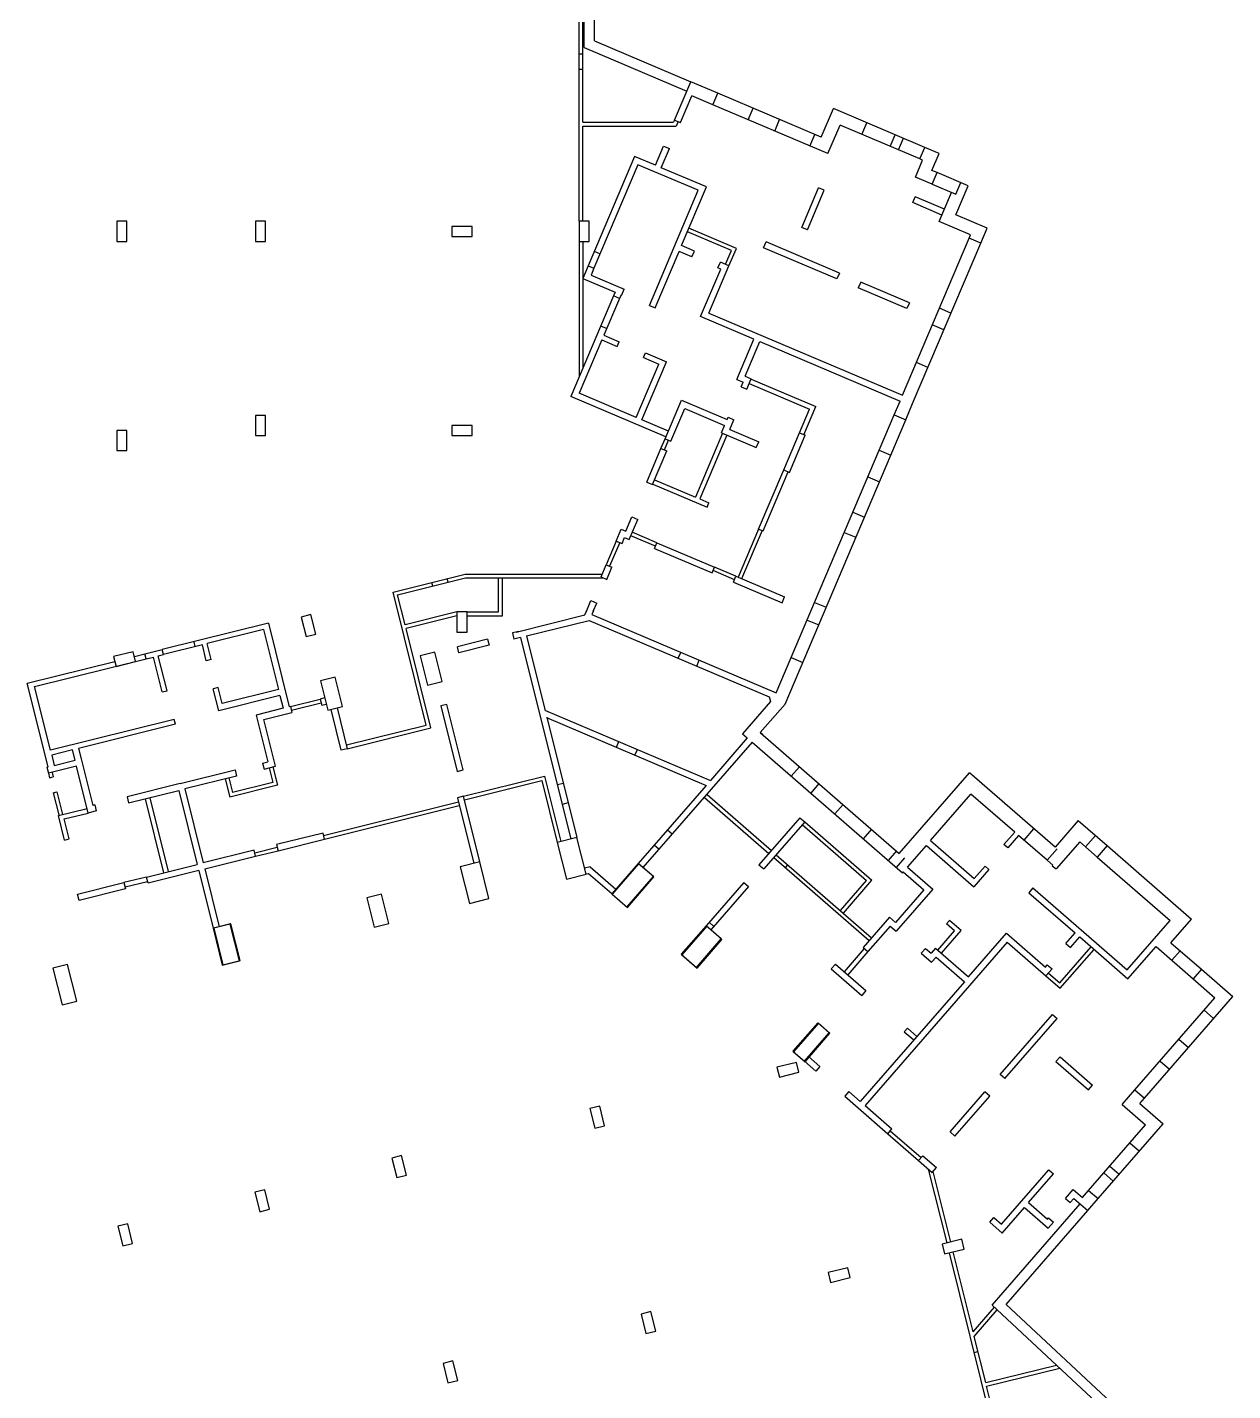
# Model space of a CAD drawing. Header units: metres. Extents: x -681087 to 1033303, y 74272 to 2630761.
# Drawn here: x 245989 to 293824, y 2525471 to 2579578 of the extents above; entities that cross this region are included whole.
import ezdxf

# ---------------------------------------------------------------- set-up
doc = ezdxf.new("R2010")
doc.units = ezdxf.units.M
for name, color, linetype in [('SKELETON_CLEAN', 7, 'Continuous'), ('SKELETON_ISOLATED', 1, 'Continuous'), ('SKELETON_ORIGINAL', 8, 'Continuous')]:
    doc.layers.add(name, color=color, linetype=linetype)

msp = doc.modelspace()

# ---------------------------------------------------------------- linework, layer by layer
at = {"layer": 'SKELETON_CLEAN'}
for p, q in [((268491, 2579041), (268491, 2580209)), ((267891, 2571878), (267891, 2579778)), ((268041, 2575807), (268041, 2579778)), ((268091, 2578776), (268091, 2579778)), ((268091, 2578776), (272166, 2577047)), ((268491, 2579041), (272322, 2577415)), ((271677, 2575896), (272322, 2577415)), ((273390, 2576962), (272322, 2577415)), ((271907, 2575798), (272357, 2576857)), ((273194, 2576501), (272357, 2576857)), ((273194, 2576501), (273390, 2576962)), ((277495, 2575219), (273390, 2576962)), ((277760, 2574563), (273194, 2576501)), ((277495, 2575219), (277976, 2576351)), ((281603, 2574812), (277976, 2576351)), ((268041, 2575807), (271639, 2575807)), ((268041, 2571878), (268041, 2575657)), ((268041, 2575657), (271739, 2575657)), ((271677, 2575896), (271639, 2575807)), ((271677, 2575896), (271907, 2575798)), ((271815, 2575838), (271739, 2575657)), ((277760, 2574563), (278241, 2575696)), ((281407, 2574352), (278241, 2575696)), ((270087, 2574453), (268246, 2570117)), ((270915, 2574101), (270087, 2574453)), ((270915, 2574101), (271240, 2574865)), ((271145, 2574003), (271470, 2574767)), ((271240, 2574865), (271470, 2574767)), ((281407, 2574352), (281603, 2574812)), ((282173, 2574570), (281603, 2574812)), ((281888, 2573898), (282173, 2574570)), ((270219, 2574125), (268477, 2570020)), ((272613, 2573109), (270219, 2574125)), ((272940, 2573242), (271145, 2574003)), ((281232, 2573633), (281518, 2574305)), ((281518, 2574305), (281407, 2574352)), ((282095, 2573810), (281888, 2573898)), ((281900, 2573349), (281232, 2573633)), ((281900, 2573349), (282095, 2573810)), ((281900, 2573349), (282839, 2572951)), ((283324, 2573288), (282095, 2573810)), ((282839, 2572951), (283034, 2573411)), ((270675, 2568543), (272613, 2573109)), ((271952, 2570913), (272940, 2573242)), ((276719, 2571638), (277387, 2573212)), ((276949, 2571540), (277617, 2573114)), ((277617, 2573114), (277387, 2573212)), ((281128, 2572618), (281225, 2572848)), ((282385, 2572356), (281225, 2572848)), ((282180, 2571873), (282668, 2573023)), ((282836, 2572137), (283324, 2573288)), ((282287, 2572126), (281128, 2572618)), ((249941, 2571878), (249541, 2571878)), ((249541, 2571878), (249541, 2571078)), ((249941, 2571078), (249941, 2571878)), ((255441, 2571878), (255041, 2571878)), ((255041, 2571878), (255041, 2571078)), ((255441, 2571078), (255441, 2571878)), ((263641, 2571678), (262841, 2571678)), ((262841, 2571678), (262841, 2571278)), ((263641, 2571278), (263641, 2571678)), ((268291, 2571878), (267891, 2571878)), ((267891, 2571878), (267891, 2571078)), ((268291, 2571078), (268291, 2571878)), ((283423, 2571345), (282180, 2571873)), ((284078, 2571610), (282836, 2572137)), ((262841, 2571278), (263641, 2571278)), ((273930, 2570725), (272186, 2571463)), ((274127, 2570804), (272244, 2571601)), ((276949, 2571540), (276719, 2571638)), ((280719, 2564975), (283364, 2571207)), ((283364, 2571207), (283423, 2571345)), ((283824, 2571012), (283364, 2571207)), ((283824, 2571012), (284078, 2571610)), ((249541, 2571078), (249941, 2571078)), ((255041, 2571078), (255441, 2571078)), ((267891, 2571078), (268291, 2571078)), ((267891, 2571078), (267891, 2565696)), ((270905, 2568446), (271854, 2570683)), ((272365, 2570466), (271854, 2570683)), ((272463, 2570696), (271952, 2570913)), ((272365, 2570466), (272463, 2570696)), ((273696, 2570172), (273930, 2570725)), ((273834, 2570114), (274127, 2570804)), ((275208, 2570829), (275306, 2571059)), ((278117, 2569594), (275208, 2570829)), ((278214, 2569824), (275306, 2571059)), ((281120, 2564642), (283824, 2571012)), ((268246, 2570117), (268032, 2569611)), ((268246, 2570117), (268477, 2570020)), ((273037, 2568236), (273834, 2570114)), ((273396, 2570028), (273494, 2570258)), ((273834, 2570114), (273494, 2570258)), ((268032, 2569611), (269320, 2569064)), ((268477, 2570020), (268359, 2569743)), ((268359, 2569743), (269676, 2569185)), ((272709, 2568103), (273506, 2569981)), ((273506, 2569981), (273396, 2570028)), ((278214, 2569824), (278117, 2569594)), ((269320, 2569064), (269258, 2568917)), ((269550, 2568966), (269488, 2568819)), ((269550, 2568966), (269578, 2568955)), ((269578, 2568955), (269676, 2569185)), ((279061, 2569465), (278964, 2569235)), ((280897, 2568414), (278964, 2569235)), ((280994, 2568644), (279061, 2569465)), ((269258, 2568917), (267562, 2564922)), ((269488, 2568819), (268867, 2567355)), ((269488, 2568819), (269258, 2568917)), ((270675, 2568543), (270905, 2568446)), ((280994, 2568644), (280897, 2568414)), ((272709, 2568103), (272788, 2568287)), ((274822, 2567207), (272709, 2568103)), ((273037, 2568236), (280719, 2564975)), ((268867, 2567355), (269470, 2567099)), ((268788, 2567171), (267890, 2565054)), ((268788, 2567171), (269391, 2566915)), ((269391, 2566915), (269470, 2567099)), ((274142, 2565605), (274822, 2567207)), ((274470, 2565737), (275052, 2567109)), ((275052, 2567109), (280621, 2564745)), ((270375, 2563999), (271352, 2566300)), ((270441, 2566470), (270519, 2566654)), ((270441, 2566470), (271044, 2566214)), ((270519, 2566654), (271352, 2566300)), ((270145, 2564097), (271044, 2566214)), ((274470, 2565737), (274718, 2565632)), ((274142, 2565605), (274391, 2565499)), ((274312, 2565315), (274391, 2565499)), ((274312, 2565315), (274543, 2565218)), ((274543, 2565218), (274718, 2565632)), ((274636, 2565439), (277030, 2564423)), ((274711, 2565613), (277279, 2564523)), ((271331, 2563322), (267562, 2564922)), ((270145, 2564097), (267890, 2565054)), ((271300, 2563248), (271949, 2564776)), ((271949, 2564776), (273758, 2564008)), ((280387, 2564193), (280621, 2564745)), ((280847, 2563997), (281120, 2564642)), ((255441, 2564178), (255041, 2564178)), ((255041, 2564178), (255041, 2563378)), ((255441, 2563378), (255441, 2564178)), ((271530, 2563150), (272081, 2564448)), ((272081, 2564448), (273660, 2563778)), ((273758, 2564008), (273797, 2564100)), ((273797, 2564100), (274027, 2564003)), ((275706, 2553165), (280387, 2564193)), ((276631, 2563484), (277030, 2564423)), ((276806, 2563410), (277279, 2564523)), ((280387, 2564193), (280847, 2563997)), ((249941, 2563578), (249541, 2563578)), ((249541, 2563578), (249541, 2562778)), ((249941, 2562778), (249941, 2563578)), ((263641, 2563778), (262841, 2563778)), ((262841, 2563778), (262841, 2563378)), ((263641, 2563378), (263641, 2563778)), ((271429, 2563552), (270375, 2563999)), ((273537, 2563488), (273660, 2563778)), ((273865, 2563621), (274027, 2564003)), ((273865, 2563621), (275015, 2563132)), ((276060, 2552721), (280847, 2563997)), ((255041, 2563378), (255441, 2563378)), ((262841, 2563378), (263641, 2563378)), ((271136, 2562861), (271300, 2563248)), ((271300, 2563248), (271530, 2563150)), ((273578, 2563471), (272502, 2560935)), ((273753, 2563396), (272677, 2560860)), ((273537, 2563488), (274918, 2562902)), ((274918, 2562902), (275015, 2563132)), ((276006, 2562011), (276631, 2563484)), ((276236, 2561913), (276861, 2563386)), ((276631, 2563484), (276861, 2563386)), ((249541, 2562778), (249941, 2562778)), ((270570, 2561527), (271136, 2562861)), ((270800, 2561429), (271366, 2562764)), ((271136, 2562861), (271366, 2562764)), ((275010, 2559664), (276006, 2562011)), ((275184, 2559589), (276181, 2561937)), ((276006, 2562011), (276236, 2561913)), ((270570, 2561527), (270800, 2561429)), ((270807, 2561447), (272966, 2560531)), ((270882, 2561622), (272502, 2560935)), ((272677, 2560860), (273040, 2560706)), ((272966, 2560531), (273040, 2560706)), ((269745, 2559584), (269983, 2560146)), ((269878, 2559257), (270214, 2560048)), ((269983, 2560146), (270214, 2560048)), ((269360, 2559188), (269561, 2559663)), ((269561, 2559663), (269745, 2559584)), ((269590, 2559091), (269693, 2559335)), ((269693, 2559335), (269878, 2559257)), ((270977, 2559121), (269997, 2559537)), ((275010, 2559664), (274199, 2557754)), ((275010, 2559664), (275184, 2559589)), ((269360, 2559188), (268961, 2558250)), ((269360, 2559188), (269590, 2559091)), ((270879, 2558891), (270977, 2559121)), ((270879, 2558891), (273162, 2557922)), ((270977, 2559121), (273260, 2558152)), ((268756, 2557766), (268961, 2558250)), ((268961, 2558250), (269191, 2558152)), ((268986, 2557669), (269191, 2558152)), ((273162, 2557922), (273260, 2558152)), ((274107, 2557793), (273260, 2558152)), ((260504, 2557164), (263366, 2557878)), ((260686, 2557055), (263385, 2557728)), ((263366, 2557878), (268803, 2557878)), ((263385, 2557728), (268847, 2557728)), ((264691, 2556378), (264691, 2557728)), ((264841, 2556228), (264841, 2557728)), ((268756, 2557766), (268986, 2557669)), ((274009, 2557563), (274107, 2557793)), ((274107, 2557793), (276040, 2556972)), ((261821, 2551886), (260504, 2557164)), ((274009, 2557563), (275942, 2556742)), ((260983, 2555865), (260686, 2557055)), ((268162, 2556367), (268358, 2556827)), ((268358, 2556827), (268588, 2556730)), ((268451, 2556407), (268588, 2556730)), ((275942, 2556742), (276040, 2556972)), ((257244, 2556269), (256856, 2556172)), ((256856, 2556172), (257050, 2555396)), ((257438, 2555492), (257244, 2556269)), ((263041, 2556378), (260983, 2555865)), ((263041, 2556223), (261019, 2555719)), ((263441, 2556378), (263041, 2556378)), ((263041, 2556378), (263041, 2555578)), ((263441, 2555578), (263441, 2556378)), ((263441, 2556378), (264691, 2556378)), ((263441, 2556228), (264841, 2556228)), ((265393, 2555580), (268116, 2556259)), ((265803, 2555424), (268286, 2556043)), ((268116, 2556259), (268205, 2556468)), ((268286, 2556043), (275435, 2553008)), ((268455, 2556417), (268392, 2556269)), ((268392, 2556269), (275706, 2553165)), ((255556, 2555930), (251345, 2554880)), ((255362, 2555676), (253130, 2555119)), ((255362, 2555676), (255954, 2553298)), ((255556, 2555930), (256383, 2552612)), ((257050, 2555396), (257438, 2555492)), ((262002, 2551776), (261019, 2555719)), ((263041, 2555578), (263441, 2555578)), ((265500, 2555606), (265243, 2555542)), ((265243, 2555542), (265303, 2555300)), ((252936, 2555071), (251393, 2554686)), ((253094, 2554435), (252936, 2555071)), ((253289, 2554484), (253130, 2555119)), ((264253, 2555295), (263059, 2554998)), ((263120, 2554755), (263059, 2554998)), ((264313, 2555053), (263120, 2554755)), ((264253, 2555295), (264313, 2555053)), ((265560, 2555364), (265303, 2555300)), ((265560, 2555364), (267556, 2547359)), ((265803, 2555424), (266545, 2552447)), ((245989, 2553545), (249462, 2554411)), ((246280, 2553411), (250704, 2554514)), ((250190, 2554799), (249414, 2554605)), ((249414, 2554605), (249511, 2554217)), ((249511, 2554217), (250287, 2554410)), ((250287, 2554410), (250190, 2554799)), ((250239, 2554605), (250656, 2554709)), ((250656, 2554709), (251345, 2554880)), ((250704, 2554514), (250656, 2554709)), ((250704, 2554514), (250995, 2554587)), ((251341, 2553200), (250995, 2554587)), ((251189, 2554635), (251393, 2554686)), ((251535, 2553248), (251189, 2554635)), ((251393, 2554686), (251345, 2554880)), ((253289, 2554484), (253094, 2554435)), ((262167, 2554775), (261585, 2554630)), ((261585, 2554630), (261875, 2553466)), ((262457, 2553611), (262167, 2554775)), ((246816, 2550226), (245989, 2553545)), ((246909, 2550889), (246280, 2553411)), ((253564, 2553378), (253370, 2553329)), ((253589, 2552451), (253370, 2553329)), ((253723, 2552742), (253564, 2553378)), ((255954, 2553298), (253723, 2552742)), ((258203, 2553787), (257621, 2553642)), ((257621, 2553642), (257911, 2552477)), ((258493, 2552623), (258203, 2553787)), ((261875, 2553466), (262457, 2553611)), ((251341, 2553200), (251535, 2553248)), ((256015, 2553056), (253589, 2552451)), ((256015, 2553056), (256141, 2552551)), ((256432, 2552624), (257616, 2552919)), ((257790, 2552963), (257616, 2552919)), ((257616, 2552919), (257676, 2552677)), ((275482, 2552818), (274371, 2551540)), ((275435, 2553008), (275482, 2552818)), ((256141, 2552551), (255073, 2552285)), ((255073, 2552285), (255536, 2550432)), ((255376, 2552103), (256492, 2552381)), ((256432, 2552624), (256383, 2552612)), ((256432, 2552624), (256492, 2552381)), ((257676, 2552677), (257851, 2552720)), ((257911, 2552477), (258493, 2552623)), ((258446, 2550890), (258042, 2552510)), ((258285, 2552571), (258689, 2550950)), ((262641, 2552709), (262398, 2552648)), ((262398, 2552648), (263047, 2550048)), ((263289, 2550108), (262641, 2552709)), ((266555, 2552470), (273097, 2549693)), ((266606, 2552204), (267799, 2547419)), ((276060, 2552721), (275076, 2551589)), ((251818, 2552113), (246909, 2550889)), ((251867, 2551919), (248025, 2550961)), ((251867, 2551919), (251818, 2552113)), ((255839, 2550250), (255376, 2552103)), ((258653, 2551096), (261821, 2551886)), ((258689, 2550950), (262002, 2551776)), ((266596, 2552181), (272925, 2549495)), ((274748, 2551212), (270422, 2546234)), ((274560, 2551376), (273097, 2549693)), ((274371, 2551540), (274560, 2551376)), ((274748, 2551212), (280718, 2546022)), ((275175, 2551504), (275076, 2551589)), ((275091, 2551576), (280593, 2546793)), ((247782, 2550900), (246957, 2550694)), ((246957, 2550694), (247059, 2550287)), ((247884, 2550493), (247782, 2550900)), ((248025, 2550961), (248126, 2550553)), ((258689, 2550950), (258446, 2550890)), ((246768, 2550214), (246816, 2550226)), ((246768, 2550214), (246828, 2549972)), ((247944, 2550250), (246828, 2549972)), ((247059, 2550287), (247884, 2550493)), ((248406, 2548397), (247944, 2550250)), ((248126, 2550553), (248588, 2548700)), ((252062, 2549566), (254235, 2550108)), ((254235, 2550108), (254296, 2549865)), ((255322, 2550379), (255536, 2550432)), ((255322, 2550379), (255383, 2550136)), ((255383, 2550136), (255839, 2550250)), ((255586, 2550187), (255731, 2549605)), ((255732, 2550223), (255913, 2549496)), ((263047, 2550048), (263289, 2550108)), ((246828, 2549972), (246872, 2549797)), ((246872, 2549797), (247017, 2549833)), ((246974, 2550008), (247017, 2549833)), ((252062, 2549566), (249947, 2549039)), ((254296, 2549865), (252244, 2549354)), ((253840, 2549752), (254021, 2549024)), ((253985, 2549788), (254130, 2549206)), ((255913, 2549496), (254021, 2549024)), ((255731, 2549605), (254130, 2549206)), ((263298, 2549059), (266520, 2549862)), ((263334, 2548914), (266410, 2549681)), ((266410, 2549681), (267022, 2547226)), ((266520, 2549862), (267168, 2547262)), ((272925, 2549495), (270233, 2546398)), ((280593, 2546793), (283378, 2549997)), ((286774, 2547045), (283378, 2549997)), ((247022, 2549196), (247167, 2549232)), ((247022, 2549196), (247239, 2548322)), ((247167, 2549232), (247390, 2548339)), ((249947, 2549039), (250007, 2548796)), ((250007, 2548796), (252001, 2549293)), ((252001, 2549293), (252733, 2546358)), ((252244, 2549354), (252975, 2546418)), ((263298, 2549059), (263056, 2548999)), ((263056, 2548999), (263704, 2546398)), ((263947, 2546459), (263298, 2549059)), ((281830, 2547302), (283437, 2549151)), ((285173, 2547642), (283437, 2549151)), ((247225, 2548298), (248360, 2548581)), ((248726, 2548477), (248406, 2548397)), ((248666, 2548719), (248588, 2548700)), ((248666, 2548719), (248726, 2548477)), ((257785, 2547360), (263132, 2548693)), ((247468, 2547323), (247225, 2548298)), ((247455, 2548160), (248406, 2548397)), ((247652, 2547369), (247455, 2548160)), ((276652, 2548212), (275025, 2546340)), ((276841, 2548048), (275214, 2546176)), ((276652, 2548212), (276841, 2548048)), ((276743, 2547935), (279297, 2545714)), ((276841, 2548048), (279509, 2545729)), ((287693, 2548101), (286774, 2547045)), ((287693, 2548101), (288840, 2547104)), ((247468, 2547323), (247652, 2547369)), ((257725, 2547603), (255881, 2547143)), ((255942, 2546900), (257785, 2547360)), ((257785, 2547360), (257725, 2547603)), ((267799, 2547419), (267022, 2547226)), ((268161, 2545964), (267799, 2547419)), ((285173, 2547642), (284744, 2547147)), ((285324, 2547510), (284895, 2547016)), ((286464, 2546520), (285324, 2547510)), ((254989, 2546920), (252975, 2546418)), ((255049, 2546678), (254989, 2546920)), ((255049, 2546678), (255942, 2546900)), ((255881, 2547143), (255942, 2546900)), ((267022, 2547226), (267385, 2545770)), ((280915, 2546249), (281666, 2547113)), ((281666, 2547113), (283553, 2545473)), ((281830, 2547302), (283566, 2545793)), ((284895, 2547016), (284744, 2547147)), ((286464, 2546520), (286857, 2546973)), ((287752, 2547255), (286814, 2546176)), ((287752, 2547255), (288446, 2546651)), ((288840, 2547104), (288446, 2546651)), ((288840, 2547104), (292191, 2544191)), ((250719, 2545856), (252733, 2546358)), ((253036, 2546176), (255049, 2546678)), ((263947, 2546459), (263170, 2546265)), ((263170, 2546265), (263533, 2544810)), ((264309, 2545003), (263947, 2546459)), ((268330, 2546264), (268101, 2546206)), ((268330, 2546264), (269347, 2545380)), ((270233, 2546398), (269183, 2545191)), ((270248, 2546385), (269198, 2545178)), ((270837, 2545874), (270233, 2546398)), ((270852, 2545860), (270248, 2546385)), ((275025, 2546340), (275214, 2546176)), ((280915, 2546249), (281919, 2545376)), ((283996, 2546287), (283566, 2545793)), ((284147, 2546156), (283996, 2546287)), ((286683, 2546330), (286464, 2546520)), ((286683, 2546330), (286663, 2546307)), ((286663, 2546307), (286814, 2546176)), ((288446, 2546651), (291345, 2544132)), ((250719, 2545856), (249827, 2545633)), ((250780, 2545613), (250719, 2545856)), ((252793, 2546115), (250780, 2545613)), ((252793, 2546115), (253365, 2543821)), ((253036, 2546176), (253608, 2543881)), ((267385, 2545770), (268161, 2545964)), ((268265, 2545989), (268161, 2545964)), ((269183, 2545191), (268265, 2545989)), ((269787, 2544666), (270837, 2545874)), ((269802, 2544653), (270852, 2545860)), ((278261, 2544522), (279297, 2545714)), ((278374, 2544423), (279509, 2545729)), ((280718, 2546022), (280751, 2546060)), ((280751, 2546060), (281566, 2545351)), ((284147, 2546156), (283553, 2545473)), ((247983, 2545174), (249827, 2545633)), ((248044, 2544931), (247983, 2545174)), ((249887, 2545391), (248044, 2544931)), ((249827, 2545633), (249887, 2545391)), ((260041, 2545176), (259459, 2545031)), ((260331, 2544011), (260041, 2545176)), ((269183, 2545191), (269787, 2544666)), ((269198, 2545178), (269802, 2544653)), ((274422, 2545646), (272926, 2543925)), ((274610, 2545482), (273115, 2543761)), ((274422, 2545646), (274610, 2545482)), ((281566, 2545351), (280441, 2544057)), ((281919, 2545376), (280466, 2543704)), ((285895, 2545424), (285731, 2545235)), ((285731, 2545235), (287565, 2543641)), ((285895, 2545424), (289639, 2542170)), ((259459, 2545031), (259749, 2543866)), ((263533, 2544810), (264309, 2545003)), ((280203, 2544264), (279160, 2543064)), ((280441, 2544057), (280203, 2544264)), ((282590, 2544137), (282466, 2543993)), ((283051, 2543736), (282590, 2544137)), ((289639, 2542170), (291345, 2544132)), ((291371, 2543248), (292191, 2544191)), ((253365, 2543821), (253728, 2542365)), ((254057, 2543993), (253378, 2543824)), ((253390, 2543827), (253753, 2542371)), ((254420, 2542538), (254057, 2543993)), ((259749, 2543866), (260331, 2544011)), ((273530, 2543400), (272926, 2543925)), ((273556, 2543377), (272952, 2543902)), ((280228, 2543911), (279349, 2542900)), ((280228, 2543911), (280466, 2543704)), ((282120, 2542955), (282782, 2543718)), ((282263, 2542831), (283051, 2543736)), ((282782, 2543718), (282466, 2543993)), ((283342, 2541893), (284848, 2543625)), ((284848, 2543625), (286388, 2542286)), ((287201, 2543222), (287565, 2543641)), ((272546, 2542268), (273530, 2543400)), ((272572, 2542245), (273556, 2543377)), ((279160, 2543064), (279349, 2542900)), ((284873, 2543272), (279234, 2536785)), ((281626, 2543027), (281462, 2542838)), ((281626, 2543027), (281852, 2542830)), ((282029, 2543034), (281852, 2542830)), ((282029, 2543034), (283342, 2541893)), ((284873, 2543272), (286412, 2541934)), ((286964, 2541653), (288207, 2543083)), ((287201, 2543222), (287390, 2543058)), ((287390, 2543058), (287754, 2543477)), ((287754, 2543477), (289663, 2541817)), ((289663, 2541817), (290779, 2543100)), ((290779, 2543100), (292250, 2541821)), ((291371, 2543248), (292578, 2542198)), ((253728, 2542365), (254408, 2542535)), ((253753, 2542371), (254432, 2542541)), ((271942, 2542793), (272546, 2542268)), ((271968, 2542770), (272572, 2542245)), ((279349, 2542900), (278545, 2541975)), ((281462, 2542838), (281877, 2542478)), ((282054, 2542681), (281877, 2542478)), ((282054, 2542681), (283178, 2541704)), ((286978, 2541442), (288320, 2542985)), ((247587, 2542380), (247005, 2542235)), ((247005, 2542235), (247368, 2540779)), ((247950, 2540925), (247587, 2542380)), ((278058, 2542398), (277894, 2542210)), ((277894, 2542210), (279102, 2541160)), ((278058, 2542398), (279266, 2541349)), ((286388, 2542286), (286466, 2542377)), ((286412, 2541934), (286655, 2542213)), ((286412, 2541934), (286978, 2541442)), ((286466, 2542377), (286655, 2542213)), ((286511, 2542047), (286964, 2541653)), ((292578, 2542198), (292250, 2541821)), ((292578, 2542198), (293824, 2541116)), ((283178, 2541704), (279045, 2536949)), ((292250, 2541821), (293118, 2541066)), ((247368, 2540779), (247950, 2540925)), ((279266, 2541349), (279102, 2541160)), ((289940, 2537410), (293118, 2541066)), ((290317, 2537082), (293824, 2541116)), ((284595, 2538021), (286668, 2540406)), ((286668, 2540406), (286857, 2540242)), ((277809, 2539680), (277356, 2540074)), ((277835, 2539657), (277382, 2540051)), ((280915, 2539862), (280790, 2539719)), ((280915, 2539862), (281292, 2539534)), ((284784, 2537857), (286857, 2540242)), ((276825, 2538548), (277809, 2539680)), ((276851, 2538525), (277835, 2539657)), ((280790, 2539719), (281168, 2539391)), ((276372, 2538942), (276825, 2538548)), ((276398, 2538919), (276851, 2538525)), ((276989, 2538737), (277445, 2538340)), ((286806, 2538530), (286970, 2538719)), ((286970, 2538719), (288261, 2537597)), ((276515, 2538503), (275738, 2538309)), ((275738, 2538309), (275835, 2537921)), ((276611, 2538115), (276515, 2538503)), ((276825, 2538548), (277281, 2538151)), ((277445, 2538340), (277281, 2538151)), ((286806, 2538530), (288097, 2537409)), ((275835, 2537921), (276611, 2538115)), ((284784, 2537857), (284595, 2538021)), ((288097, 2537409), (288261, 2537597)), ((278592, 2537343), (278428, 2537154)), ((278428, 2537154), (278957, 2536695)), ((278592, 2537343), (279045, 2536949)), ((282614, 2535742), (283991, 2537327)), ((282802, 2535578), (284180, 2537163)), ((284180, 2537163), (283991, 2537327)), ((289431, 2536825), (289940, 2537410)), ((289940, 2537410), (290317, 2537082)), ((290137, 2536874), (290317, 2537082)), ((268704, 2536762), (268316, 2536665)), ((268316, 2536665), (268509, 2535889)), ((268897, 2535985), (268704, 2536762)), ((278957, 2536695), (280134, 2535671)), ((279234, 2536785), (280298, 2535860)), ((289431, 2536825), (290360, 2536018)), ((290137, 2536874), (291065, 2536067)), ((268509, 2535889), (268897, 2535985)), ((288103, 2533422), (290360, 2536018)), ((288480, 2533094), (291065, 2536067)), ((280134, 2535671), (280298, 2535860)), ((280134, 2535671), (281357, 2534609)), ((282802, 2535578), (282614, 2535742)), ((260844, 2534802), (260456, 2534705)), ((260456, 2534705), (260650, 2533929)), ((261038, 2534026), (260844, 2534802)), ((281357, 2534609), (281521, 2534797)), ((281357, 2534609), (281900, 2534136)), ((281521, 2534797), (282064, 2534325)), ((260650, 2533929), (261038, 2534026)), ((281900, 2534136), (282064, 2534325)), ((284645, 2532081), (286522, 2534240)), ((285720, 2532936), (286710, 2534076)), ((286522, 2534240), (286710, 2534076)), ((255411, 2533447), (255023, 2533351)), ((255023, 2533351), (255216, 2532574)), ((255604, 2532671), (255411, 2533447)), ((287186, 2533099), (287498, 2533457)), ((287498, 2533457), (287860, 2533142)), ((287860, 2533142), (288103, 2533422)), ((288103, 2533422), (288480, 2533094)), ((284277, 2528868), (287771, 2532888)), ((284670, 2531729), (285556, 2532747)), ((285556, 2532747), (286499, 2531927)), ((285720, 2532936), (286474, 2532280)), ((287186, 2533099), (287375, 2532935)), ((287375, 2532935), (287522, 2533105)), ((287522, 2533105), (288073, 2532626)), ((288073, 2532626), (288480, 2533094)), ((255216, 2532574), (255604, 2532671)), ((284179, 2532155), (284343, 2532344)), ((284343, 2532344), (284645, 2532081)), ((284832, 2528897), (288073, 2532626)), ((286474, 2532280), (286517, 2532329)), ((286517, 2532329), (286706, 2532165)), ((249977, 2532093), (249589, 2531996)), ((249589, 2531996), (249783, 2531220)), ((250171, 2531316), (249977, 2532093)), ((284179, 2532155), (284670, 2531729)), ((286499, 2531927), (286706, 2532165)), ((249783, 2531220), (250171, 2531316)), ((283068, 2531480), (282292, 2531286)), ((282292, 2531286), (282389, 2530898)), ((282389, 2530898), (283165, 2531092)), ((283165, 2531092), (283068, 2531480)), ((284518, 2523184), (282583, 2530947)), ((283520, 2527806), (282728, 2530983)), ((278547, 2530352), (277770, 2530159)), ((277770, 2530159), (277867, 2529771)), ((278643, 2529964), (278547, 2530352)), ((277867, 2529771), (278643, 2529964)), ((270736, 2528611), (270348, 2528514)), ((270348, 2528514), (270541, 2527738)), ((270929, 2527835), (270736, 2528611)), ((283520, 2527806), (284368, 2528782)), ((283564, 2527629), (284478, 2528680)), ((289902, 2523622), (284277, 2528868)), ((290175, 2523914), (284832, 2528897)), ((270541, 2527738), (270929, 2527835)), ((284022, 2525792), (283564, 2527629)), ((262877, 2526652), (262488, 2526555)), ((262488, 2526555), (262682, 2525779)), ((263070, 2525875), (262877, 2526652)), ((284022, 2525792), (286826, 2526491)), ((284058, 2525646), (286957, 2526369)), ((262682, 2525779), (263070, 2525875)), ((284664, 2523220), (284059, 2525646))]:
    msp.add_line(p, q, dxfattribs=at)
at = {"layer": 'SKELETON_ISOLATED'}
for p, q in [((267891, 2578529), (268041, 2578529)), ((267891, 2577909), (268041, 2577909)), ((274594, 2575908), (274789, 2576368)), ((275647, 2575460), (275843, 2575920)), ((279106, 2575328), (279301, 2575789)), ((277047, 2574866), (277242, 2575327)), ((280229, 2574852), (280424, 2575312)), ((280560, 2574711), (280756, 2575171)), ((268041, 2571078), (268041, 2566050)), ((268489, 2570688), (268719, 2570590)), ((282644, 2568232), (282184, 2568427)), ((268980, 2567622), (268750, 2567720)), ((282363, 2567569), (281903, 2567764)), ((281730, 2566078), (281270, 2566273)), ((271274, 2562803), (271438, 2563189)), ((279793, 2562794), (280253, 2562598)), ((279343, 2561735), (279804, 2561540)), ((278750, 2560336), (279210, 2560140)), ((270918, 2558983), (269938, 2559399)), ((275148, 2559605), (274337, 2557695)), ((278410, 2559535), (278870, 2559340)), ((269498, 2559130), (269099, 2558191)), ((262687, 2557554), (262651, 2557699)), ((274048, 2557655), (273201, 2558014)), ((262085, 2557404), (262049, 2557549)), ((277230, 2556755), (277690, 2556560)), ((276933, 2556055), (277393, 2555860)), ((252655, 2555001), (252606, 2555195)), ((271820, 2554543), (271918, 2554773)), ((272557, 2554230), (272654, 2554460)), ((276300, 2554564), (276760, 2554369)), ((256468, 2552478), (257652, 2552774)), ((269366, 2551006), (269464, 2551236)), ((270102, 2550693), (270200, 2550923)), ((276635, 2550234), (276307, 2549857)), ((267262, 2549573), (267020, 2549513)), ((277405, 2549565), (277077, 2549188)), ((250662, 2548959), (251394, 2546024)), ((250846, 2549005), (251578, 2546070)), ((272864, 2549014), (275419, 2546793)), ((272963, 2549127), (275517, 2546906)), ((257749, 2547506), (263096, 2548839)), ((267456, 2548797), (267213, 2548737)), ((278359, 2548735), (278031, 2548358)), ((271394, 2547734), (271583, 2547570)), ((279491, 2547751), (279163, 2547374)), ((285543, 2547320), (285937, 2547773)), ((288372, 2547511), (287979, 2547058)), ((255013, 2546823), (255906, 2547046)), ((270869, 2547131), (271058, 2546966)), ((280480, 2546892), (280152, 2546514)), ((275608, 2546629), (279396, 2543336)), ((275706, 2546742), (279495, 2543449)), ((276076, 2546222), (276174, 2546336)), ((280797, 2546616), (280469, 2546239)), ((250765, 2545672), (249873, 2545449)), ((272939, 2543914), (271955, 2542782)), ((273044, 2544061), (273233, 2543897)), ((279205, 2543024), (278402, 2542100)), ((291733, 2542933), (291405, 2542556)), ((292685, 2540568), (293063, 2540240)), ((277369, 2540063), (276385, 2538930)), ((291688, 2539421), (292066, 2539093)), ((290937, 2538557), (291314, 2538229)), ((280233, 2535785), (281455, 2534722)), ((289743, 2535309), (290120, 2534980)), ((288943, 2534388), (289320, 2534060)), ((282486, 2531335), (281756, 2534261)), ((282631, 2531371), (281932, 2534173)), ((288706, 2534116), (289084, 2533788)), ((283568, 2526991), (283714, 2527027))]:
    msp.add_line(p, q, dxfattribs=at)
at = {"layer": 'SKELETON_ORIGINAL'}
for p, q in [((268491, 2579041), (268491, 2580209)), ((267891, 2571878), (267891, 2579778)), ((268041, 2575807), (268041, 2579778)), ((268091, 2578776), (268091, 2579778)), ((268091, 2578776), (272166, 2577047)), ((268491, 2579041), (272322, 2577415)), ((267891, 2578529), (268041, 2578529)), ((267891, 2577909), (268041, 2577909)), ((271677, 2575896), (272322, 2577415)), ((273390, 2576962), (272322, 2577415)), ((271907, 2575798), (272357, 2576857)), ((273194, 2576501), (272357, 2576857)), ((273194, 2576501), (273390, 2576962)), ((277495, 2575219), (273390, 2576962)), ((277760, 2574563), (273194, 2576501)), ((274594, 2575908), (274789, 2576368)), ((277495, 2575219), (277976, 2576351)), ((281603, 2574812), (277976, 2576351)), ((268041, 2575807), (271639, 2575807)), ((268041, 2571878), (268041, 2575657)), ((268041, 2575657), (271739, 2575657)), ((271677, 2575896), (271639, 2575807)), ((271677, 2575896), (271907, 2575798)), ((271815, 2575838), (271739, 2575657)), ((275647, 2575460), (275843, 2575920)), ((277760, 2574563), (278241, 2575696)), ((281407, 2574352), (278241, 2575696)), ((279106, 2575328), (279301, 2575789)), ((277047, 2574866), (277242, 2575327)), ((280229, 2574852), (280424, 2575312)), ((280560, 2574711), (280756, 2575171)), ((270087, 2574453), (268246, 2570117)), ((270915, 2574101), (270087, 2574453)), ((270915, 2574101), (271240, 2574865)), ((271145, 2574003), (271470, 2574767)), ((271240, 2574865), (271470, 2574767)), ((281407, 2574352), (281603, 2574812)), ((282173, 2574570), (281603, 2574812)), ((281888, 2573898), (282173, 2574570)), ((270219, 2574125), (268477, 2570020)), ((272613, 2573109), (270219, 2574125)), ((272940, 2573242), (271145, 2574003)), ((281232, 2573633), (281518, 2574305)), ((281518, 2574305), (281407, 2574352)), ((282095, 2573810), (281888, 2573898)), ((281900, 2573349), (281232, 2573633)), ((281900, 2573349), (282095, 2573810)), ((281900, 2573349), (282839, 2572951)), ((283324, 2573288), (282095, 2573810)), ((282839, 2572951), (283034, 2573411)), ((270675, 2568543), (272613, 2573109)), ((271952, 2570913), (272940, 2573242)), ((276719, 2571638), (277387, 2573212)), ((276949, 2571540), (277617, 2573114)), ((277617, 2573114), (277387, 2573212)), ((281128, 2572618), (281225, 2572848)), ((282385, 2572356), (281225, 2572848)), ((282180, 2571873), (282668, 2573023)), ((282836, 2572137), (283324, 2573288)), ((282287, 2572126), (281128, 2572618)), ((249941, 2571878), (249541, 2571878)), ((249541, 2571878), (249541, 2571078)), ((249941, 2571078), (249941, 2571878)), ((255441, 2571878), (255041, 2571878)), ((255041, 2571878), (255041, 2571078)), ((255441, 2571078), (255441, 2571878)), ((263641, 2571678), (262841, 2571678)), ((262841, 2571678), (262841, 2571278)), ((263641, 2571278), (263641, 2571678)), ((268291, 2571878), (267891, 2571878)), ((267891, 2571878), (267891, 2571078)), ((268291, 2571078), (268291, 2571878)), ((283423, 2571345), (282180, 2571873)), ((284078, 2571610), (282836, 2572137)), ((262841, 2571278), (263641, 2571278)), ((273930, 2570725), (272186, 2571463)), ((274127, 2570804), (272244, 2571601)), ((276949, 2571540), (276719, 2571638)), ((280719, 2564975), (283364, 2571207)), ((283364, 2571207), (283423, 2571345)), ((283824, 2571012), (283364, 2571207)), ((283824, 2571012), (284078, 2571610)), ((249541, 2571078), (249941, 2571078)), ((255041, 2571078), (255441, 2571078)), ((267891, 2571078), (268291, 2571078)), ((267891, 2571078), (267891, 2565696)), ((268041, 2571078), (268041, 2566050)), ((268489, 2570688), (268719, 2570590)), ((270905, 2568446), (271854, 2570683)), ((272365, 2570466), (271854, 2570683)), ((272463, 2570696), (271952, 2570913)), ((272365, 2570466), (272463, 2570696)), ((273696, 2570172), (273930, 2570725)), ((273834, 2570114), (274127, 2570804)), ((275208, 2570829), (275306, 2571059)), ((278117, 2569594), (275208, 2570829)), ((278214, 2569824), (275306, 2571059)), ((281120, 2564642), (283824, 2571012)), ((268246, 2570117), (268032, 2569611)), ((268246, 2570117), (268477, 2570020)), ((273037, 2568236), (273834, 2570114)), ((273396, 2570028), (273494, 2570258)), ((273834, 2570114), (273494, 2570258)), ((268032, 2569611), (269320, 2569064)), ((268477, 2570020), (268359, 2569743)), ((268359, 2569743), (269676, 2569185)), ((272709, 2568103), (273506, 2569981)), ((273506, 2569981), (273396, 2570028)), ((278214, 2569824), (278117, 2569594)), ((269320, 2569064), (269258, 2568917)), ((269550, 2568966), (269488, 2568819)), ((269550, 2568966), (269578, 2568955)), ((269578, 2568955), (269676, 2569185)), ((279061, 2569465), (278964, 2569235)), ((280897, 2568414), (278964, 2569235)), ((280994, 2568644), (279061, 2569465)), ((269258, 2568917), (267562, 2564922)), ((269488, 2568819), (268867, 2567355)), ((269488, 2568819), (269258, 2568917)), ((270675, 2568543), (270905, 2568446)), ((280994, 2568644), (280897, 2568414)), ((282644, 2568232), (282184, 2568427)), ((272709, 2568103), (272788, 2568287)), ((274822, 2567207), (272709, 2568103)), ((273037, 2568236), (280719, 2564975)), ((268980, 2567622), (268750, 2567720)), ((268867, 2567355), (269470, 2567099)), ((282363, 2567569), (281903, 2567764)), ((268788, 2567171), (267890, 2565054)), ((268788, 2567171), (269391, 2566915)), ((269391, 2566915), (269470, 2567099)), ((274142, 2565605), (274822, 2567207)), ((274470, 2565737), (275052, 2567109)), ((275052, 2567109), (280621, 2564745)), ((270375, 2563999), (271352, 2566300)), ((270441, 2566470), (270519, 2566654)), ((270441, 2566470), (271044, 2566214)), ((270519, 2566654), (271352, 2566300)), ((281730, 2566078), (281270, 2566273)), ((270145, 2564097), (271044, 2566214)), ((274470, 2565737), (274718, 2565632)), ((274142, 2565605), (274391, 2565499)), ((274312, 2565315), (274391, 2565499)), ((274312, 2565315), (274543, 2565218)), ((274543, 2565218), (274718, 2565632)), ((274636, 2565439), (277030, 2564423)), ((274711, 2565613), (277279, 2564523)), ((271331, 2563322), (267562, 2564922)), ((270145, 2564097), (267890, 2565054)), ((271300, 2563248), (271949, 2564776)), ((271949, 2564776), (273758, 2564008)), ((280387, 2564193), (280621, 2564745)), ((280847, 2563997), (281120, 2564642)), ((255441, 2564178), (255041, 2564178)), ((255041, 2564178), (255041, 2563378)), ((255441, 2563378), (255441, 2564178)), ((271530, 2563150), (272081, 2564448)), ((272081, 2564448), (273660, 2563778)), ((273758, 2564008), (273797, 2564100)), ((273797, 2564100), (274027, 2564003)), ((275706, 2553165), (280387, 2564193)), ((276631, 2563484), (277030, 2564423)), ((276806, 2563410), (277279, 2564523)), ((280387, 2564193), (280847, 2563997)), ((249941, 2563578), (249541, 2563578)), ((249541, 2563578), (249541, 2562778)), ((249941, 2562778), (249941, 2563578)), ((263641, 2563778), (262841, 2563778)), ((262841, 2563778), (262841, 2563378)), ((263641, 2563378), (263641, 2563778)), ((271429, 2563552), (270375, 2563999)), ((273537, 2563488), (273660, 2563778)), ((273865, 2563621), (274027, 2564003)), ((273865, 2563621), (275015, 2563132)), ((276060, 2552721), (280847, 2563997)), ((255041, 2563378), (255441, 2563378)), ((262841, 2563378), (263641, 2563378)), ((271136, 2562861), (271300, 2563248)), ((271274, 2562803), (271438, 2563189)), ((271300, 2563248), (271530, 2563150)), ((273578, 2563471), (272502, 2560935)), ((273753, 2563396), (272677, 2560860)), ((273537, 2563488), (274918, 2562902)), ((274918, 2562902), (275015, 2563132)), ((276006, 2562011), (276631, 2563484)), ((276236, 2561913), (276861, 2563386)), ((276631, 2563484), (276861, 2563386)), ((249541, 2562778), (249941, 2562778)), ((270570, 2561527), (271136, 2562861)), ((270800, 2561429), (271366, 2562764)), ((271136, 2562861), (271366, 2562764)), ((279793, 2562794), (280253, 2562598)), ((275010, 2559664), (276006, 2562011)), ((275184, 2559589), (276181, 2561937)), ((276006, 2562011), (276236, 2561913)), ((270570, 2561527), (270800, 2561429)), ((270807, 2561447), (272966, 2560531)), ((270882, 2561622), (272502, 2560935)), ((270882, 2561622), (272502, 2560935)), ((279343, 2561735), (279804, 2561540)), ((272677, 2560860), (273040, 2560706)), ((272966, 2560531), (273040, 2560706)), ((278750, 2560336), (279210, 2560140)), ((269745, 2559584), (269983, 2560146)), ((269878, 2559257), (270214, 2560048)), ((269983, 2560146), (270214, 2560048)), ((269360, 2559188), (269561, 2559663)), ((269561, 2559663), (269745, 2559584)), ((269590, 2559091), (269693, 2559335)), ((269693, 2559335), (269878, 2559257)), ((270918, 2558983), (269938, 2559399)), ((270977, 2559121), (269997, 2559537)), ((275010, 2559664), (274199, 2557754)), ((275148, 2559605), (274337, 2557695)), ((275010, 2559664), (275184, 2559589)), ((278410, 2559535), (278870, 2559340)), ((269360, 2559188), (268961, 2558250)), ((269498, 2559130), (269099, 2558191)), ((269360, 2559188), (269590, 2559091)), ((270879, 2558891), (270977, 2559121)), ((270879, 2558891), (273162, 2557922)), ((270977, 2559121), (273260, 2558152)), ((268756, 2557766), (268961, 2558250)), ((268961, 2558250), (269191, 2558152)), ((268986, 2557669), (269191, 2558152)), ((273162, 2557922), (273260, 2558152)), ((274107, 2557793), (273260, 2558152)), ((260504, 2557164), (263366, 2557878)), ((260686, 2557055), (263385, 2557728)), ((262687, 2557554), (262651, 2557699)), ((263366, 2557878), (268803, 2557878)), ((263385, 2557728), (268847, 2557728)), ((264691, 2556378), (264691, 2557728)), ((264841, 2556228), (264841, 2557728)), ((268756, 2557766), (268986, 2557669)), ((274048, 2557655), (273201, 2558014)), ((274009, 2557563), (274107, 2557793)), ((274107, 2557793), (276040, 2556972)), ((261821, 2551886), (260504, 2557164)), ((262085, 2557404), (262049, 2557549)), ((274009, 2557563), (275942, 2556742)), ((260983, 2555865), (260686, 2557055)), ((268162, 2556367), (268358, 2556827)), ((268358, 2556827), (268588, 2556730)), ((268451, 2556407), (268588, 2556730)), ((275942, 2556742), (276040, 2556972)), ((277230, 2556755), (277690, 2556560)), ((257244, 2556269), (256856, 2556172)), ((256856, 2556172), (257050, 2555396)), ((257438, 2555492), (257244, 2556269)), ((263041, 2556378), (260983, 2555865)), ((263041, 2556223), (261019, 2555719)), ((263441, 2556378), (263041, 2556378)), ((263041, 2556378), (263041, 2555578)), ((263441, 2555578), (263441, 2556378)), ((263441, 2556378), (264691, 2556378)), ((263441, 2556228), (264841, 2556228)), ((265393, 2555580), (268116, 2556259)), ((265803, 2555424), (268286, 2556043)), ((268116, 2556259), (268205, 2556468)), ((268286, 2556043), (275435, 2553008)), ((268455, 2556417), (268392, 2556269)), ((268392, 2556269), (275706, 2553165)), ((276933, 2556055), (277393, 2555860)), ((255556, 2555930), (251345, 2554880)), ((255362, 2555676), (253130, 2555119)), ((255362, 2555676), (255954, 2553298)), ((255556, 2555930), (256383, 2552612)), ((257050, 2555396), (257438, 2555492)), ((262002, 2551776), (261019, 2555719)), ((263041, 2555578), (263441, 2555578)), ((265500, 2555606), (265243, 2555542)), ((265243, 2555542), (265303, 2555300)), ((252936, 2555071), (251393, 2554686)), ((252655, 2555001), (252606, 2555195)), ((253094, 2554435), (252936, 2555071)), ((253289, 2554484), (253130, 2555119)), ((264253, 2555295), (263059, 2554998)), ((263120, 2554755), (263059, 2554998)), ((264313, 2555053), (263120, 2554755)), ((264253, 2555295), (264313, 2555053)), ((265560, 2555364), (265303, 2555300)), ((265560, 2555364), (267556, 2547359)), ((265803, 2555424), (266545, 2552447)), ((245989, 2553545), (249462, 2554411)), ((246280, 2553411), (250704, 2554514)), ((250190, 2554799), (249414, 2554605)), ((249414, 2554605), (249511, 2554217)), ((249511, 2554217), (250287, 2554410)), ((250287, 2554410), (250190, 2554799)), ((250239, 2554605), (250656, 2554709)), ((250656, 2554709), (251345, 2554880)), ((250704, 2554514), (250656, 2554709)), ((250704, 2554514), (250995, 2554587)), ((251341, 2553200), (250995, 2554587)), ((251189, 2554635), (251393, 2554686)), ((251535, 2553248), (251189, 2554635)), ((251393, 2554686), (251345, 2554880)), ((253289, 2554484), (253094, 2554435)), ((262167, 2554775), (261585, 2554630)), ((262167, 2554775), (261585, 2554630)), ((261585, 2554630), (261875, 2553466)), ((261585, 2554630), (261875, 2553466)), ((262457, 2553611), (262167, 2554775)), ((262457, 2553611), (262167, 2554775)), ((271820, 2554543), (271918, 2554773)), ((272557, 2554230), (272654, 2554460)), ((276300, 2554564), (276760, 2554369)), ((246816, 2550226), (245989, 2553545)), ((246909, 2550889), (246280, 2553411)), ((253564, 2553378), (253370, 2553329)), ((253589, 2552451), (253370, 2553329)), ((253723, 2552742), (253564, 2553378)), ((255954, 2553298), (253723, 2552742)), ((258203, 2553787), (257621, 2553642)), ((258203, 2553787), (257621, 2553642)), ((257621, 2553642), (257911, 2552477)), ((257621, 2553642), (257911, 2552477)), ((258493, 2552623), (258203, 2553787)), ((258493, 2552623), (258203, 2553787)), ((261875, 2553466), (262457, 2553611)), ((261875, 2553466), (262457, 2553611)), ((251341, 2553200), (251535, 2553248)), ((256015, 2553056), (253589, 2552451)), ((256015, 2553056), (256141, 2552551)), ((256432, 2552624), (257616, 2552919)), ((256468, 2552478), (257652, 2552774)), ((257790, 2552963), (257616, 2552919)), ((257616, 2552919), (257676, 2552677)), ((275482, 2552818), (274371, 2551540)), ((275435, 2553008), (275482, 2552818)), ((256141, 2552551), (255073, 2552285)), ((255073, 2552285), (255536, 2550432)), ((255376, 2552103), (256492, 2552381)), ((256432, 2552624), (256383, 2552612)), ((256432, 2552624), (256492, 2552381)), ((257676, 2552677), (257851, 2552720)), ((257911, 2552477), (258493, 2552623)), ((257911, 2552477), (258493, 2552623)), ((258446, 2550890), (258042, 2552510)), ((258285, 2552571), (258689, 2550950)), ((262641, 2552709), (262398, 2552648)), ((262398, 2552648), (263047, 2550048)), ((263289, 2550108), (262641, 2552709)), ((266555, 2552470), (273097, 2549693)), ((266606, 2552204), (267799, 2547419)), ((276060, 2552721), (275076, 2551589)), ((251818, 2552113), (246909, 2550889)), ((251867, 2551919), (248025, 2550961)), ((251867, 2551919), (251818, 2552113)), ((255839, 2550250), (255376, 2552103)), ((258653, 2551096), (261821, 2551886)), ((258689, 2550950), (262002, 2551776)), ((266596, 2552181), (272925, 2549495)), ((269366, 2551006), (269464, 2551236)), ((274748, 2551212), (270422, 2546234)), ((274560, 2551376), (273097, 2549693)), ((274371, 2551540), (274560, 2551376)), ((274748, 2551212), (280718, 2546022)), ((275175, 2551504), (275076, 2551589)), ((275091, 2551576), (280593, 2546793)), ((247782, 2550900), (246957, 2550694)), ((246957, 2550694), (247059, 2550287)), ((247884, 2550493), (247782, 2550900)), ((248025, 2550961), (248126, 2550553)), ((258689, 2550950), (258446, 2550890)), ((270102, 2550693), (270200, 2550923)), ((246768, 2550214), (246816, 2550226)), ((246768, 2550214), (246828, 2549972)), ((247944, 2550250), (246828, 2549972)), ((247059, 2550287), (247884, 2550493)), ((248406, 2548397), (247944, 2550250)), ((248126, 2550553), (248588, 2548700)), ((252062, 2549566), (254235, 2550108)), ((254235, 2550108), (254296, 2549865)), ((255322, 2550379), (255536, 2550432)), ((255322, 2550379), (255383, 2550136)), ((255383, 2550136), (255839, 2550250)), ((255586, 2550187), (255731, 2549605)), ((255732, 2550223), (255913, 2549496)), ((263047, 2550048), (263289, 2550108)), ((276635, 2550234), (276307, 2549857)), ((246828, 2549972), (246872, 2549797)), ((246872, 2549797), (247017, 2549833)), ((246974, 2550008), (247017, 2549833)), ((252062, 2549566), (249947, 2549039)), ((254296, 2549865), (252244, 2549354)), ((253840, 2549752), (254021, 2549024)), ((253985, 2549788), (254130, 2549206)), ((255913, 2549496), (254021, 2549024)), ((255731, 2549605), (254130, 2549206)), ((263298, 2549059), (266520, 2549862)), ((263334, 2548914), (266410, 2549681)), ((266410, 2549681), (267022, 2547226)), ((266520, 2549862), (267168, 2547262)), ((267262, 2549573), (267020, 2549513)), ((272925, 2549495), (270233, 2546398)), ((277405, 2549565), (277077, 2549188)), ((280593, 2546793), (283378, 2549997)), ((286774, 2547045), (283378, 2549997)), ((247022, 2549196), (247167, 2549232)), ((247022, 2549196), (247239, 2548322)), ((247167, 2549232), (247390, 2548339)), ((249947, 2549039), (250007, 2548796)), ((250007, 2548796), (252001, 2549293)), ((250662, 2548959), (251394, 2546024)), ((250846, 2549005), (251578, 2546070)), ((252001, 2549293), (252733, 2546358)), ((252244, 2549354), (252975, 2546418)), ((263298, 2549059), (263056, 2548999)), ((263056, 2548999), (263704, 2546398)), ((263947, 2546459), (263298, 2549059)), ((272864, 2549014), (275419, 2546793)), ((272963, 2549127), (275517, 2546906)), ((281830, 2547302), (283437, 2549151)), ((285173, 2547642), (283437, 2549151)), ((247225, 2548298), (248360, 2548581)), ((248726, 2548477), (248406, 2548397)), ((248666, 2548719), (248588, 2548700)), ((248666, 2548719), (248726, 2548477)), ((257749, 2547506), (263096, 2548839)), ((257785, 2547360), (263132, 2548693)), ((267456, 2548797), (267213, 2548737)), ((278359, 2548735), (278031, 2548358)), ((247468, 2547323), (247225, 2548298)), ((247455, 2548160), (248406, 2548397)), ((247652, 2547369), (247455, 2548160)), ((276652, 2548212), (275025, 2546340)), ((276841, 2548048), (275214, 2546176)), ((276652, 2548212), (276841, 2548048)), ((276743, 2547935), (279297, 2545714)), ((276841, 2548048), (279509, 2545729)), ((287693, 2548101), (286774, 2547045)), ((287693, 2548101), (288840, 2547104)), ((247468, 2547323), (247652, 2547369)), ((257725, 2547603), (255881, 2547143)), ((255942, 2546900), (257785, 2547360)), ((257785, 2547360), (257725, 2547603)), ((267799, 2547419), (267022, 2547226)), ((267799, 2547419), (267022, 2547226)), ((268161, 2545964), (267799, 2547419)), ((268161, 2545964), (267799, 2547419)), ((271394, 2547734), (271583, 2547570)), ((279491, 2547751), (279163, 2547374)), ((285173, 2547642), (284744, 2547147)), ((285324, 2547510), (284895, 2547016)), ((286464, 2546520), (285324, 2547510)), ((285543, 2547320), (285937, 2547773)), ((288372, 2547511), (287979, 2547058)), ((254989, 2546920), (252975, 2546418)), ((255049, 2546678), (254989, 2546920)), ((255013, 2546823), (255906, 2547046)), ((255049, 2546678), (255942, 2546900)), ((255881, 2547143), (255942, 2546900)), ((267022, 2547226), (267385, 2545770)), ((267022, 2547226), (267385, 2545770)), ((270869, 2547131), (271058, 2546966)), ((280480, 2546892), (280152, 2546514)), ((280915, 2546249), (281666, 2547113)), ((281666, 2547113), (283553, 2545473)), ((281830, 2547302), (283566, 2545793)), ((284895, 2547016), (284744, 2547147)), ((286464, 2546520), (286857, 2546973)), ((287752, 2547255), (286814, 2546176)), ((287752, 2547255), (288446, 2546651)), ((288840, 2547104), (288446, 2546651)), ((288840, 2547104), (292191, 2544191)), ((250719, 2545856), (252733, 2546358)), ((253036, 2546176), (255049, 2546678)), ((263947, 2546459), (263170, 2546265)), ((263947, 2546459), (263170, 2546265)), ((263170, 2546265), (263533, 2544810)), ((263170, 2546265), (263533, 2544810)), ((264309, 2545003), (263947, 2546459)), ((264309, 2545003), (263947, 2546459)), ((268330, 2546264), (268101, 2546206)), ((268330, 2546264), (269347, 2545380)), ((270233, 2546398), (269183, 2545191)), ((270248, 2546385), (269198, 2545178)), ((270837, 2545874), (270233, 2546398)), ((270852, 2545860), (270248, 2546385)), ((275025, 2546340), (275214, 2546176)), ((275608, 2546629), (279396, 2543336)), ((275706, 2546742), (279495, 2543449)), ((276076, 2546222), (276174, 2546336)), ((280797, 2546616), (280469, 2546239)), ((280915, 2546249), (281919, 2545376)), ((283996, 2546287), (283566, 2545793)), ((284147, 2546156), (283996, 2546287)), ((286683, 2546330), (286464, 2546520)), ((286683, 2546330), (286663, 2546307)), ((286663, 2546307), (286814, 2546176)), ((288446, 2546651), (291345, 2544132)), ((250719, 2545856), (249827, 2545633)), ((250780, 2545613), (250719, 2545856)), ((252793, 2546115), (250780, 2545613)), ((252793, 2546115), (253365, 2543821)), ((253036, 2546176), (253608, 2543881)), ((267385, 2545770), (268161, 2545964)), ((267385, 2545770), (268161, 2545964)), ((268265, 2545989), (268161, 2545964)), ((269183, 2545191), (268265, 2545989)), ((269787, 2544666), (270837, 2545874)), ((269802, 2544653), (270852, 2545860)), ((278261, 2544522), (279297, 2545714)), ((278374, 2544423), (279509, 2545729)), ((280718, 2546022), (280751, 2546060)), ((280751, 2546060), (281566, 2545351)), ((284147, 2546156), (283553, 2545473)), ((247983, 2545174), (249827, 2545633)), ((248044, 2544931), (247983, 2545174)), ((249887, 2545391), (248044, 2544931)), ((249827, 2545633), (249887, 2545391)), ((250765, 2545672), (249873, 2545449)), ((260041, 2545176), (259459, 2545031)), ((260041, 2545176), (259459, 2545031)), ((260331, 2544011), (260041, 2545176)), ((260331, 2544011), (260041, 2545176)), ((269183, 2545191), (269787, 2544666)), ((269198, 2545178), (269802, 2544653)), ((274422, 2545646), (272926, 2543925)), ((274610, 2545482), (273115, 2543761)), ((274422, 2545646), (274610, 2545482)), ((281566, 2545351), (280441, 2544057)), ((281919, 2545376), (280466, 2543704)), ((285895, 2545424), (285731, 2545235)), ((285731, 2545235), (287565, 2543641)), ((285895, 2545424), (289639, 2542170)), ((259459, 2545031), (259749, 2543866)), ((259459, 2545031), (259749, 2543866)), ((263533, 2544810), (264309, 2545003)), ((263533, 2544810), (264309, 2545003)), ((280203, 2544264), (279160, 2543064)), ((280441, 2544057), (280203, 2544264)), ((282590, 2544137), (282466, 2543993)), ((283051, 2543736), (282590, 2544137)), ((289639, 2542170), (291345, 2544132)), ((291371, 2543248), (292191, 2544191)), ((254045, 2543990), (253365, 2543821)), ((253365, 2543821), (253728, 2542365)), ((254069, 2543996), (253390, 2543827)), ((253390, 2543827), (253753, 2542371)), ((254408, 2542535), (254045, 2543990)), ((254432, 2542541), (254069, 2543996)), ((259749, 2543866), (260331, 2544011)), ((259749, 2543866), (260331, 2544011)), ((272926, 2543925), (271942, 2542793)), ((272952, 2543902), (271968, 2542770)), ((273530, 2543400), (272926, 2543925)), ((273556, 2543377), (272952, 2543902)), ((273044, 2544061), (273233, 2543897)), ((280228, 2543911), (279349, 2542900)), ((280228, 2543911), (280466, 2543704)), ((282120, 2542955), (282782, 2543718)), ((282263, 2542831), (283051, 2543736)), ((282782, 2543718), (282466, 2543993)), ((283342, 2541893), (284848, 2543625)), ((284848, 2543625), (286388, 2542286)), ((287201, 2543222), (287565, 2543641)), ((272546, 2542268), (273530, 2543400)), ((272572, 2542245), (273556, 2543377)), ((279205, 2543024), (278402, 2542100)), ((279160, 2543064), (279349, 2542900)), ((284873, 2543272), (279234, 2536785)), ((281626, 2543027), (281462, 2542838)), ((281626, 2543027), (281852, 2542830)), ((282029, 2543034), (281852, 2542830)), ((282029, 2543034), (283342, 2541893)), ((284873, 2543272), (286412, 2541934)), ((286964, 2541653), (288207, 2543083)), ((287201, 2543222), (287390, 2543058)), ((287390, 2543058), (287754, 2543477)), ((287754, 2543477), (289663, 2541817)), ((289663, 2541817), (290779, 2543100)), ((290779, 2543100), (292250, 2541821)), ((291371, 2543248), (292578, 2542198)), ((253728, 2542365), (254408, 2542535)), ((253753, 2542371), (254432, 2542541)), ((271942, 2542793), (272546, 2542268)), ((271968, 2542770), (272572, 2542245)), ((279349, 2542900), (278545, 2541975)), ((281462, 2542838), (281877, 2542478)), ((282054, 2542681), (281877, 2542478)), ((282054, 2542681), (283178, 2541704)), ((286978, 2541442), (288320, 2542985)), ((291733, 2542933), (291405, 2542556)), ((247587, 2542380), (247005, 2542235)), ((247587, 2542380), (247005, 2542235)), ((247005, 2542235), (247368, 2540779)), ((247005, 2542235), (247368, 2540779)), ((247950, 2540925), (247587, 2542380)), ((247950, 2540925), (247587, 2542380)), ((278058, 2542398), (277894, 2542210)), ((277894, 2542210), (279102, 2541160)), ((278058, 2542398), (279266, 2541349)), ((286388, 2542286), (286466, 2542377)), ((286412, 2541934), (286655, 2542213)), ((286412, 2541934), (286978, 2541442)), ((286466, 2542377), (286655, 2542213)), ((286511, 2542047), (286964, 2541653)), ((292578, 2542198), (292250, 2541821)), ((292578, 2542198), (293824, 2541116)), ((283178, 2541704), (279045, 2536949)), ((292250, 2541821), (293118, 2541066)), ((247368, 2540779), (247950, 2540925)), ((247368, 2540779), (247950, 2540925)), ((279266, 2541349), (279102, 2541160)), ((289940, 2537410), (293118, 2541066)), ((290317, 2537082), (293824, 2541116)), ((284595, 2538021), (286668, 2540406)), ((286668, 2540406), (286857, 2540242)), ((292685, 2540568), (293063, 2540240)), ((277356, 2540074), (276372, 2538942)), ((277382, 2540051), (276398, 2538919)), ((277809, 2539680), (277356, 2540074)), ((277835, 2539657), (277382, 2540051)), ((280915, 2539862), (280790, 2539719)), ((280915, 2539862), (281292, 2539534)), ((284784, 2537857), (286857, 2540242)), ((276825, 2538548), (277809, 2539680)), ((276851, 2538525), (277835, 2539657)), ((280790, 2539719), (281168, 2539391)), ((291688, 2539421), (292066, 2539093)), ((276372, 2538942), (276825, 2538548)), ((276398, 2538919), (276851, 2538525)), ((276989, 2538737), (277445, 2538340)), ((286806, 2538530), (286970, 2538719)), ((286970, 2538719), (288261, 2537597)), ((276515, 2538503), (275738, 2538309)), ((275738, 2538309), (275835, 2537921)), ((276611, 2538115), (276515, 2538503)), ((276825, 2538548), (277281, 2538151)), ((277445, 2538340), (277281, 2538151)), ((286806, 2538530), (288097, 2537409)), ((290937, 2538557), (291314, 2538229)), ((275835, 2537921), (276611, 2538115)), ((284784, 2537857), (284595, 2538021)), ((288097, 2537409), (288261, 2537597)), ((278592, 2537343), (278428, 2537154)), ((278428, 2537154), (278957, 2536695)), ((278592, 2537343), (279045, 2536949)), ((282614, 2535742), (283991, 2537327)), ((282802, 2535578), (284180, 2537163)), ((284180, 2537163), (283991, 2537327)), ((289431, 2536825), (289940, 2537410)), ((289940, 2537410), (290317, 2537082)), ((290137, 2536874), (290317, 2537082)), ((268704, 2536762), (268316, 2536665)), ((268316, 2536665), (268509, 2535889)), ((268897, 2535985), (268704, 2536762)), ((278957, 2536695), (280134, 2535671)), ((279234, 2536785), (280298, 2535860)), ((289431, 2536825), (290360, 2536018)), ((290137, 2536874), (291065, 2536067)), ((268509, 2535889), (268897, 2535985)), ((288103, 2533422), (290360, 2536018)), ((288480, 2533094), (291065, 2536067)), ((280134, 2535671), (280298, 2535860)), ((280134, 2535671), (281357, 2534609)), ((280233, 2535785), (281455, 2534722)), ((282802, 2535578), (282614, 2535742)), ((289743, 2535309), (290120, 2534980)), ((260844, 2534802), (260456, 2534705)), ((260456, 2534705), (260650, 2533929)), ((261038, 2534026), (260844, 2534802)), ((281357, 2534609), (281521, 2534797)), ((281357, 2534609), (281900, 2534136)), ((281521, 2534797), (282064, 2534325)), ((288943, 2534388), (289320, 2534060)), ((260650, 2533929), (261038, 2534026)), ((282486, 2531335), (281756, 2534261)), ((281900, 2534136), (282064, 2534325)), ((282631, 2531371), (281932, 2534173)), ((284645, 2532081), (286522, 2534240)), ((285720, 2532936), (286710, 2534076)), ((286522, 2534240), (286710, 2534076)), ((288706, 2534116), (289084, 2533788)), ((255411, 2533447), (255023, 2533351)), ((255023, 2533351), (255216, 2532574)), ((255604, 2532671), (255411, 2533447)), ((287186, 2533099), (287498, 2533457)), ((287498, 2533457), (287860, 2533142)), ((287860, 2533142), (288103, 2533422)), ((288103, 2533422), (288480, 2533094)), ((284277, 2528868), (287771, 2532888)), ((284670, 2531729), (285556, 2532747)), ((285556, 2532747), (286499, 2531927)), ((285720, 2532936), (286474, 2532280)), ((287186, 2533099), (287375, 2532935)), ((287375, 2532935), (287522, 2533105)), ((287522, 2533105), (288073, 2532626)), ((288073, 2532626), (288480, 2533094)), ((255216, 2532574), (255604, 2532671)), ((284179, 2532155), (284343, 2532344)), ((284343, 2532344), (284645, 2532081)), ((284832, 2528897), (288073, 2532626)), ((286474, 2532280), (286517, 2532329)), ((286517, 2532329), (286706, 2532165)), ((249977, 2532093), (249589, 2531996)), ((249589, 2531996), (249783, 2531220)), ((250171, 2531316), (249977, 2532093)), ((284179, 2532155), (284670, 2531729)), ((286499, 2531927), (286706, 2532165)), ((249783, 2531220), (250171, 2531316)), ((283068, 2531480), (282292, 2531286)), ((282292, 2531286), (282389, 2530898)), ((282389, 2530898), (283165, 2531092)), ((283165, 2531092), (283068, 2531480)), ((284518, 2523184), (282583, 2530947)), ((283520, 2527806), (282728, 2530983)), ((278547, 2530352), (277770, 2530159)), ((277770, 2530159), (277867, 2529771)), ((278643, 2529964), (278547, 2530352)), ((277867, 2529771), (278643, 2529964)), ((270736, 2528611), (270348, 2528514)), ((270348, 2528514), (270541, 2527738)), ((270929, 2527835), (270736, 2528611)), ((283520, 2527806), (284368, 2528782)), ((283564, 2527629), (284478, 2528680)), ((289902, 2523622), (284277, 2528868)), ((290175, 2523914), (284832, 2528897)), ((270541, 2527738), (270929, 2527835)), ((284022, 2525792), (283564, 2527629)), ((283568, 2526991), (283714, 2527027)), ((262877, 2526652), (262488, 2526555)), ((262488, 2526555), (262682, 2525779)), ((263070, 2525875), (262877, 2526652)), ((284022, 2525792), (286826, 2526491)), ((284058, 2525646), (286957, 2526369)), ((262682, 2525779), (263070, 2525875)), ((284664, 2523220), (284059, 2525646))]:
    msp.add_line(p, q, dxfattribs=at)

doc.saveas('drawing.dxf')
